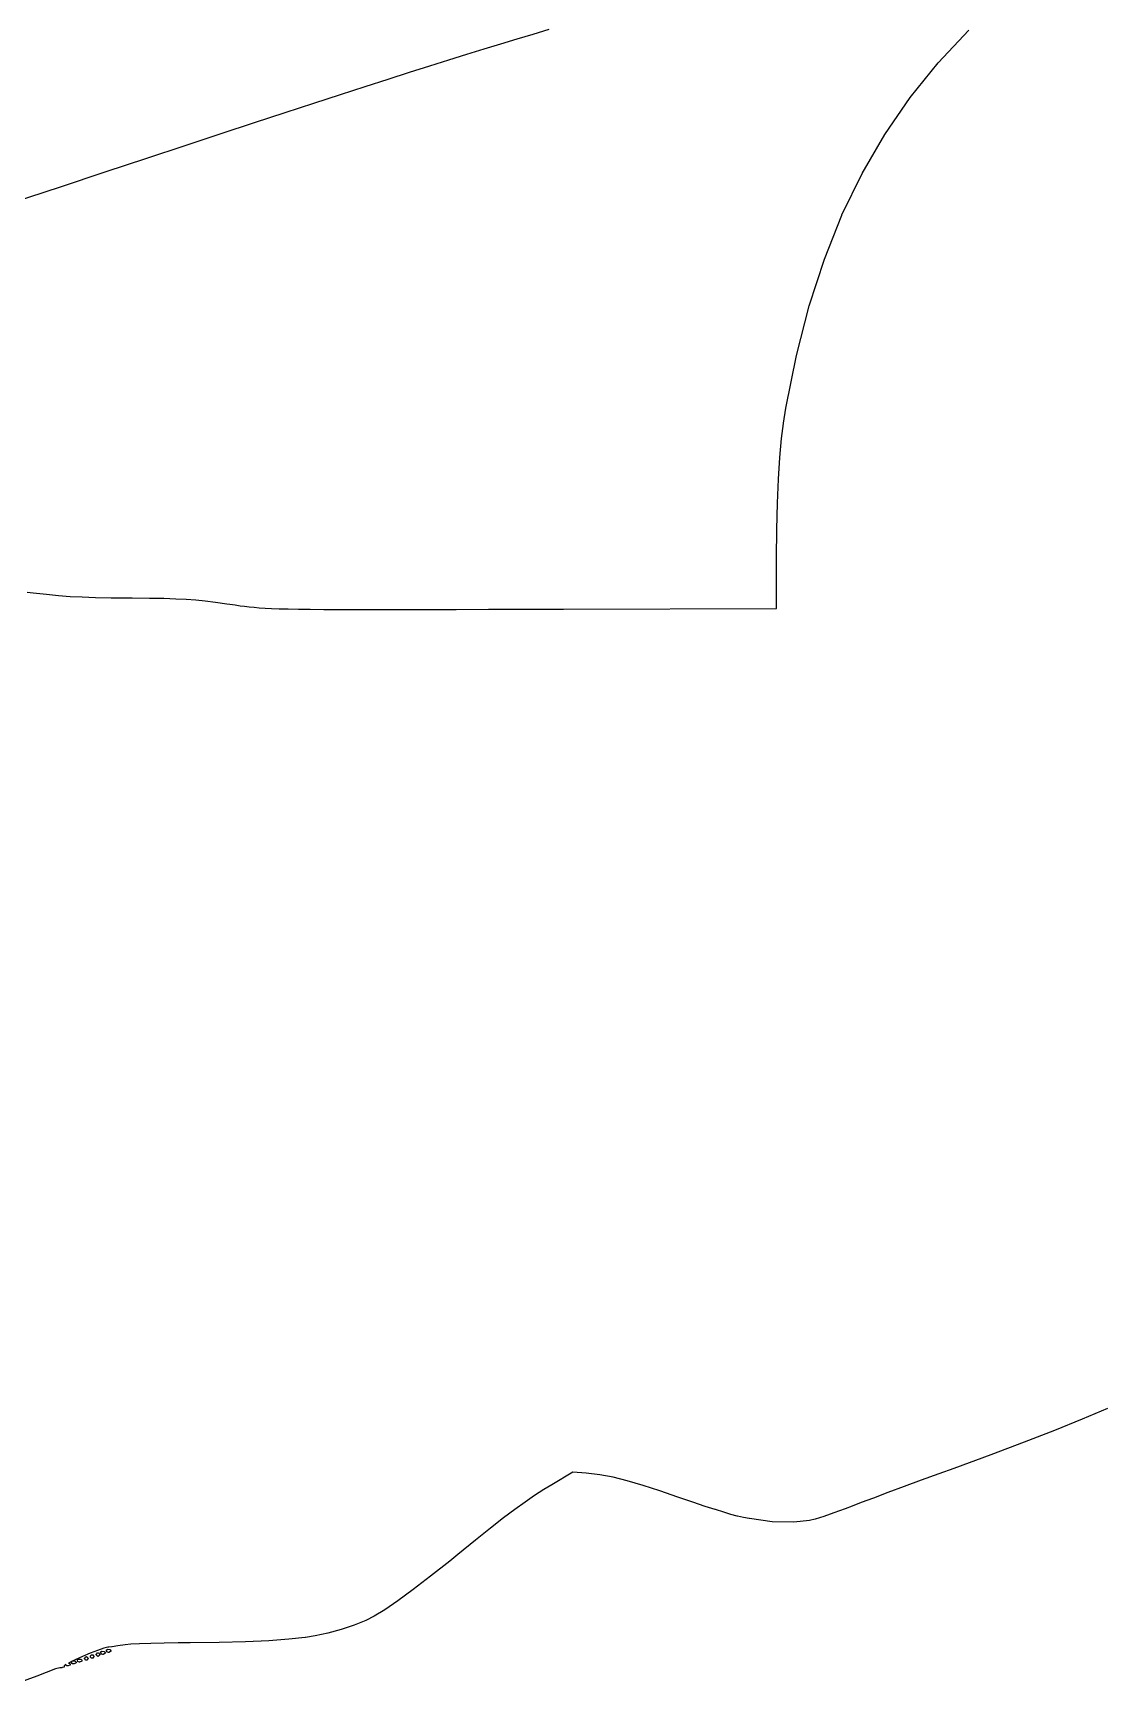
# Model space of a CAD drawing. Extents: x 42 to 258, y -102 to -28.
# Drawn here: x 76.21 to 83.2, y -101.16 to -90.32 of the extents above; entities that cross this region are included whole.
import ezdxf

# ---------------------------------------------------------------- set-up
doc = ezdxf.new("R2010")
doc.units = 0
doc.header["$MEASUREMENT"] = 0
doc.layers.add('BLACK', color=7, linetype='CONTINUOUS')

msp = doc.modelspace()

# ---------------------------------------------------------------- linework, layer by layer
at = {"layer": 'Black'}
for p, q in [((79.3773, -90.362), (79.2705, -90.3942)), ((79.4825, -90.3307), (79.3773, -90.362)), ((79.3773, -90.362), (79.3773, -90.362)), ((79.5874, -90.2999), (79.4825, -90.3307)), ((79.4825, -90.3307), (79.4825, -90.3307)), ((82.1373, -90.5179), (82.3387, -90.3041)), ((79.0476, -90.4625), (78.9291, -90.4994)), ((79.161, -90.4275), (79.0476, -90.4625)), ((79.0476, -90.4625), (79.0476, -90.4625)), ((79.2705, -90.3942), (79.161, -90.4275)), ((79.161, -90.4275), (79.161, -90.4275)), ((78.6719, -90.5806), (78.531, -90.6257)), ((78.8042, -90.5386), (78.6719, -90.5806)), ((78.6719, -90.5806), (78.6719, -90.5806)), ((78.9291, -90.4994), (78.8042, -90.5386)), ((78.8042, -90.5386), (78.8042, -90.5386)), ((78.9291, -90.4994), (78.9291, -90.4994)), ((81.9538, -90.7452), (82.1371, -90.5182)), ((82.1371, -90.5182), (82.1372, -90.5181)), ((82.1372, -90.5181), (82.1373, -90.5179)), ((78.3802, -90.6743), (78.2183, -90.7267)), ((78.531, -90.6257), (78.3802, -90.6743)), ((78.3802, -90.6743), (78.3802, -90.6743)), ((78.531, -90.6257), (78.531, -90.6257)), ((78.0442, -90.7835), (77.8567, -90.8448)), ((78.2183, -90.7267), (78.0442, -90.7835)), ((78.2183, -90.7267), (78.2183, -90.7267)), ((81.7879, -90.9864), (81.9535, -90.7455)), ((81.9535, -90.7455), (81.9537, -90.7454)), ((81.9537, -90.7454), (81.9538, -90.7452)), ((77.6547, -90.9112), (77.4368, -90.9829)), ((77.8567, -90.8448), (77.6547, -90.9112)), ((77.6547, -90.9112), (77.6547, -90.9112)), ((77.8567, -90.8448), (77.8567, -90.8448)), ((77.4368, -90.9829), (77.2019, -91.0605)), ((77.4368, -90.9829), (77.4368, -90.9829)), ((81.6393, -91.2427), (81.7877, -90.9868)), ((81.7877, -90.9868), (81.7878, -90.9866)), ((81.7878, -90.9866), (81.7879, -90.9864)), ((77.2019, -91.0605), (76.9489, -91.1442)), ((77.2019, -91.0605), (77.2019, -91.0605)), ((76.6766, -91.2344), (76.3837, -91.3316)), ((76.9489, -91.1442), (76.6766, -91.2344)), ((76.6766, -91.2344), (76.6766, -91.2344)), ((76.9489, -91.1442), (76.9489, -91.1442)), ((76.3837, -91.3316), (76.0692, -91.436)), ((76.3837, -91.3316), (76.3837, -91.3316)), ((81.5076, -91.5148), (81.6392, -91.243)), ((81.6392, -91.243), (81.6393, -91.2429)), ((81.6393, -91.2429), (81.6393, -91.2427)), ((81.3923, -91.8038), (81.5075, -91.5152)), ((81.5075, -91.5152), (81.5076, -91.515)), ((81.5076, -91.515), (81.5076, -91.5148)), ((81.2928, -92.1106), (81.3921, -91.8041)), ((81.3921, -91.8041), (81.3922, -91.804)), ((81.3922, -91.804), (81.3923, -91.8038)), ((81.2089, -92.4361), (81.2928, -92.1109)), ((81.2928, -92.1107), (81.2928, -92.1106)), ((81.2928, -92.1109), (81.2928, -92.1107)), ((81.14, -92.7812), (81.2088, -92.4364)), ((81.2088, -92.4364), (81.2089, -92.4362)), ((81.2089, -92.4362), (81.2089, -92.4361)), ((81.1235, -92.8806), (81.14, -92.7814)), ((81.14, -92.7813), (81.14, -92.7812)), ((81.14, -92.7814), (81.14, -92.7813)), ((81.1104, -92.981), (81.1235, -92.8808)), ((81.1235, -92.8807), (81.1235, -92.8806)), ((81.1235, -92.8808), (81.1235, -92.8807)), ((81.0994, -93.1038), (81.1104, -92.9812)), ((81.1104, -92.9811), (81.1104, -92.981)), ((81.1104, -92.9812), (81.1104, -92.9811)), ((81.0905, -93.2461), (81.0994, -93.104)), ((81.0994, -93.1039), (81.0994, -93.1038)), ((81.0994, -93.104), (81.0994, -93.1039)), ((81.0839, -93.4051), (81.0905, -93.2462)), ((81.0905, -93.2462), (81.0905, -93.2461)), ((81.0905, -93.2462), (81.0905, -93.2462)), ((81.0798, -93.5778), (81.0839, -93.4052)), ((81.0839, -93.4052), (81.0839, -93.4051)), ((81.0839, -93.4051), (81.0839, -93.4051)), ((81.0783, -93.7613), (81.0798, -93.5779)), ((81.0798, -93.5779), (81.0798, -93.5778)), ((81.0798, -93.5778), (81.0798, -93.5778)), ((81.0782, -94.0957), (81.0783, -93.7673)), ((81.0783, -93.7614), (81.0783, -93.7613)), ((81.0783, -93.7673), (81.0783, -93.7614)), ((81.0783, -93.7614), (81.0783, -93.7614)), ((81.0783, -93.7673), (81.0783, -93.7673)), ((76.1688, -93.9873), (76.207, -93.9918)), ((76.207, -93.9918), (76.2071, -93.9918)), ((76.2071, -93.9918), (76.2941, -94.0016)), ((76.2941, -94.0016), (76.3729, -94.0092)), ((76.3729, -94.0092), (76.4493, -94.0149)), ((76.4493, -94.0149), (76.5287, -94.019)), ((76.5287, -94.019), (76.6168, -94.0218)), ((76.6168, -94.0218), (76.7192, -94.0238)), ((76.7192, -94.0238), (76.7192, -94.0238)), ((76.7192, -94.0238), (76.8414, -94.025)), ((76.8414, -94.025), (76.8414, -94.025)), ((76.8414, -94.025), (76.8555, -94.0252)), ((76.8555, -94.0252), (76.8555, -94.0252)), ((76.8555, -94.0252), (76.8556, -94.0252)), ((76.8556, -94.0252), (76.9691, -94.0263)), ((76.9691, -94.0263), (76.9692, -94.0263)), ((76.9692, -94.0263), (76.9692, -94.0263)), ((76.9692, -94.0263), (77.0628, -94.028)), ((77.0628, -94.028), (77.0628, -94.028)), ((77.0628, -94.028), (77.0628, -94.028)), ((77.0628, -94.028), (77.1413, -94.0303)), ((77.1413, -94.0303), (77.1413, -94.0304)), ((77.1413, -94.0304), (77.1414, -94.0303)), ((77.1414, -94.0303), (77.2095, -94.0338)), ((77.2095, -94.0338), (77.2096, -94.0338)), ((77.2096, -94.0338), (77.2097, -94.0338)), ((77.2097, -94.0338), (77.2724, -94.0385)), ((77.2724, -94.0385), (77.2725, -94.0385)), ((77.2725, -94.0385), (77.2725, -94.0385)), ((77.2725, -94.0385), (77.3347, -94.0449)), ((77.3347, -94.0449), (77.3348, -94.0449)), ((77.3348, -94.0449), (77.3348, -94.0449)), ((77.3348, -94.0449), (77.4013, -94.0532)), ((77.4013, -94.0532), (77.4014, -94.0532)), ((77.4014, -94.0532), (77.4014, -94.0532)), ((77.4014, -94.0532), (77.477, -94.0637)), ((77.477, -94.0637), (77.477, -94.0637)), ((77.477, -94.0637), (77.4771, -94.0637)), ((77.4771, -94.0637), (77.4963, -94.0665)), ((77.4963, -94.0665), (77.4963, -94.0665)), ((77.4963, -94.0665), (77.4964, -94.0665)), ((77.4964, -94.0665), (77.5309, -94.0715)), ((77.5309, -94.0715), (77.5309, -94.0715)), ((77.5309, -94.0715), (77.5627, -94.0761)), ((77.5627, -94.0761), (77.5627, -94.0761)), ((77.5627, -94.0761), (77.5929, -94.0802)), ((77.5929, -94.0802), (77.6232, -94.0838)), ((77.6232, -94.0838), (77.6546, -94.087)), ((77.6546, -94.087), (77.6887, -94.0899)), ((77.6887, -94.0899), (77.7267, -94.0923)), ((77.7267, -94.0923), (77.77, -94.0944)), ((77.77, -94.0944), (77.82, -94.0962)), ((77.82, -94.0962), (77.82, -94.0962)), ((77.82, -94.0962), (77.8778, -94.0977)), ((77.8778, -94.0977), (77.9451, -94.0988)), ((77.9451, -94.0988), (77.9451, -94.0988)), ((77.9451, -94.0988), (78.023, -94.0998)), ((78.023, -94.0998), (78.023, -94.0998)), ((78.023, -94.0998), (78.1129, -94.1004)), ((78.1129, -94.1004), (78.2162, -94.1009)), ((78.2162, -94.1009), (78.3341, -94.1011)), ((78.3341, -94.1011), (78.468, -94.1011)), ((78.468, -94.1011), (78.6193, -94.101)), ((78.6193, -94.101), (78.7893, -94.1008)), ((78.7893, -94.1008), (78.9793, -94.1004)), ((78.9793, -94.1004), (79.1907, -94.1)), ((79.1907, -94.1), (79.4248, -94.0994)), ((79.4248, -94.0994), (79.683, -94.0988)), ((79.683, -94.0988), (81.0782, -94.0957)), ((83.2477, -99.3398), (83.0823, -99.4098)), ((83.0822, -99.4099), (82.9009, -99.4832)), ((83.0823, -99.4098), (83.0822, -99.4099)), ((83.0822, -99.4099), (83.0822, -99.4099)), ((82.7016, -99.5606), (82.4822, -99.6431)), ((82.9009, -99.4832), (82.7016, -99.5606)), ((82.7016, -99.5606), (82.7016, -99.5606)), ((82.7016, -99.5606), (82.7016, -99.5606)), ((82.9009, -99.4832), (82.9009, -99.4832)), ((82.9009, -99.4832), (82.9009, -99.4832)), ((82.4822, -99.6431), (82.2406, -99.7317)), ((82.4822, -99.6431), (82.4822, -99.6431)), ((82.4822, -99.6431), (82.4822, -99.6431)), ((79.7445, -99.7562), (79.6062, -99.8387)), ((79.8317, -99.764), (79.7445, -99.7562)), ((79.9201, -99.7744), (79.8317, -99.764)), ((80.0077, -99.7901), (79.9201, -99.7744)), ((80.1006, -99.8126), (80.0077, -99.7901)), ((82.1416, -99.7677), (82.0267, -99.8098)), ((82.2406, -99.7317), (82.1416, -99.7677)), ((82.1416, -99.7677), (82.1416, -99.7677)), ((82.2406, -99.7317), (82.2406, -99.7317)), ((82.2406, -99.7317), (82.2406, -99.7317)), ((79.5531, -99.8711), (79.4929, -99.9099)), ((79.6062, -99.8387), (79.5531, -99.8711)), ((79.6062, -99.8387), (79.6062, -99.8387)), ((80.2049, -99.8435), (80.1006, -99.8126)), ((80.3132, -99.8794), (80.2049, -99.8435)), ((80.4322, -99.9203), (80.3132, -99.8794)), ((80.3132, -99.8794), (80.3132, -99.8794)), ((81.8083, -99.8906), (81.7135, -99.9261)), ((81.9142, -99.8513), (81.8083, -99.8906)), ((81.8083, -99.8906), (81.8083, -99.8906)), ((82.0267, -99.8098), (81.9142, -99.8513)), ((79.3637, -100.001), (79.289, -100.057)), ((79.4307, -99.9524), (79.3637, -100.001)), ((79.4929, -99.9099), (79.4307, -99.9524)), ((80.5305, -99.9537), (80.4322, -99.9203)), ((80.4322, -99.9203), (80.4322, -99.9203)), ((80.4322, -99.9203), (80.4322, -99.9203)), ((80.5306, -99.9537), (80.5305, -99.9537)), ((80.5305, -99.9537), (80.5305, -99.9537)), ((80.6112, -99.9807), (80.5306, -99.9537)), ((80.6113, -99.9807), (80.6112, -99.9807)), ((80.6112, -99.9807), (80.6112, -99.9807)), ((80.6775, -100.002), (80.6113, -99.9807)), ((80.6776, -100.002), (80.6775, -100.002)), ((80.6775, -100.002), (80.6775, -100.002)), ((80.7326, -100.019), (80.6776, -100.002)), ((81.5277, -99.9972), (81.455, -100.024)), ((81.5278, -99.9972), (81.5277, -99.9972)), ((81.5739, -99.9794), (81.5278, -99.9972)), ((81.5278, -99.9972), (81.5278, -99.9972)), ((81.6339, -99.9563), (81.5739, -99.9794)), ((81.5739, -99.9794), (81.5739, -99.9794)), ((81.5739, -99.9794), (81.5739, -99.9794)), ((81.7135, -99.9261), (81.6339, -99.9563)), ((81.6339, -99.9563), (81.6339, -99.9563)), ((81.7135, -99.9261), (81.7135, -99.9261)), ((79.289, -100.057), (79.2037, -100.124)), ((80.7327, -100.019), (80.7326, -100.019)), ((80.7326, -100.019), (80.7326, -100.019)), ((80.7796, -100.033), (80.7327, -100.019)), ((80.7797, -100.033), (80.7796, -100.033)), ((80.8217, -100.044), (80.7797, -100.033)), ((80.7797, -100.033), (80.7797, -100.033)), ((80.8218, -100.044), (80.8217, -100.044)), ((80.8219, -100.044), (80.8218, -100.044)), ((80.8622, -100.053), (80.8219, -100.044)), ((80.8623, -100.053), (80.8622, -100.053)), ((80.8622, -100.053), (80.8622, -100.053)), ((80.9001, -100.061), (80.8623, -100.053)), ((80.9003, -100.061), (80.9001, -100.061)), ((80.9005, -100.061), (80.9003, -100.061)), ((81.0503, -100.083), (80.9005, -100.061)), ((81.0506, -100.083), (81.0503, -100.083)), ((81.0509, -100.083), (81.0506, -100.083)), ((81.1912, -100.085), (81.0509, -100.083)), ((81.1915, -100.085), (81.1912, -100.085)), ((81.1918, -100.085), (81.1915, -100.085)), ((81.2941, -100.073), (81.1918, -100.085)), ((81.2944, -100.073), (81.2941, -100.073)), ((81.2948, -100.073), (81.2944, -100.073)), ((81.3324, -100.064), (81.2948, -100.073)), ((81.3325, -100.064), (81.3324, -100.064)), ((81.3326, -100.064), (81.3325, -100.064)), ((81.3879, -100.047), (81.3326, -100.064)), ((81.388, -100.047), (81.3879, -100.047)), ((81.3879, -100.047), (81.3879, -100.047)), ((81.4549, -100.024), (81.388, -100.047)), ((81.455, -100.024), (81.4549, -100.024)), ((81.455, -100.024), (81.455, -100.024)), ((79.105, -100.203), (78.9899, -100.296)), ((79.2037, -100.124), (79.105, -100.203)), ((79.105, -100.203), (79.105, -100.203)), ((78.937, -100.339), (78.8121, -100.438)), ((78.9899, -100.296), (78.937, -100.339)), ((78.937, -100.339), (78.937, -100.339)), ((78.937, -100.339), (78.937, -100.339)), ((78.9899, -100.296), (78.9899, -100.296)), ((78.812, -100.438), (78.6983, -100.525)), ((78.8121, -100.438), (78.812, -100.438)), ((78.812, -100.438), (78.812, -100.438)), ((78.6983, -100.525), (78.5977, -100.599)), ((78.6983, -100.525), (78.6983, -100.525)), ((78.6983, -100.525), (78.6983, -100.525)), ((78.5116, -100.658), (78.4426, -100.701)), ((78.5117, -100.658), (78.5116, -100.658)), ((78.5118, -100.658), (78.5117, -100.658)), ((78.5975, -100.599), (78.5118, -100.658)), ((78.5976, -100.599), (78.5975, -100.599)), ((78.5977, -100.599), (78.5976, -100.599)), ((78.3109, -100.759), (78.2258, -100.787)), ((78.311, -100.759), (78.3109, -100.759)), ((78.3112, -100.759), (78.311, -100.759)), ((78.3862, -100.729), (78.3112, -100.759)), ((78.3864, -100.729), (78.3862, -100.729)), ((78.3866, -100.729), (78.3864, -100.729)), ((78.4422, -100.701), (78.3866, -100.729)), ((78.4424, -100.701), (78.4422, -100.701)), ((78.4426, -100.701), (78.4424, -100.701)), ((76.9793, -100.879), (76.9051, -100.882)), ((77.0652, -100.877), (76.9793, -100.879)), ((77.1583, -100.875), (77.0652, -100.877)), ((77.2351, -100.875), (77.1583, -100.875)), ((77.1583, -100.875), (77.1583, -100.875)), ((77.4256, -100.873), (77.2351, -100.875)), ((77.2351, -100.875), (77.2351, -100.875)), ((77.2351, -100.875), (77.2351, -100.875)), ((77.4257, -100.873), (77.4256, -100.873)), ((77.598, -100.869), (77.4257, -100.873)), ((77.4257, -100.873), (77.4257, -100.873)), ((77.5981, -100.869), (77.598, -100.869)), ((77.598, -100.869), (77.598, -100.869)), ((77.7506, -100.862), (77.5981, -100.869)), ((77.7507, -100.862), (77.7506, -100.862)), ((77.882, -100.852), (77.7507, -100.862)), ((77.7507, -100.862), (77.7507, -100.862)), ((77.8821, -100.852), (77.882, -100.852)), ((77.8822, -100.852), (77.8821, -100.852)), ((77.9907, -100.841), (77.8822, -100.852)), ((77.9909, -100.841), (77.9907, -100.841)), ((77.991, -100.841), (77.9909, -100.841)), ((78.0555, -100.83), (77.991, -100.841)), ((78.0557, -100.83), (78.0555, -100.83)), ((78.0558, -100.83), (78.0557, -100.83)), ((78.1379, -100.812), (78.0558, -100.83)), ((78.138, -100.812), (78.1379, -100.812)), ((78.1382, -100.812), (78.138, -100.812)), ((78.2256, -100.787), (78.1382, -100.812)), ((78.2257, -100.787), (78.2256, -100.787)), ((78.2258, -100.787), (78.2257, -100.787)), ((76.4823, -100.986), (76.4654, -100.995)), ((76.5303, -100.965), (76.4823, -100.986)), ((76.4977, -100.989), (76.4978, -100.988)), ((76.4978, -100.988), (76.4977, -100.988)), ((76.4977, -100.988), (76.4978, -100.988)), ((76.4978, -100.989), (76.4977, -100.989)), ((76.4978, -100.988), (76.4978, -100.987)), ((76.4978, -100.987), (76.498, -100.987)), ((76.4996, -100.997), (76.4978, -100.989)), ((76.4978, -100.989), (76.4978, -100.989)), ((76.498, -100.987), (76.4982, -100.986)), ((76.4982, -100.986), (76.4983, -100.986)), ((76.4983, -100.986), (76.4984, -100.986)), ((76.4984, -100.986), (76.4988, -100.985)), ((76.4988, -100.985), (76.4993, -100.985)), ((76.4993, -100.985), (76.4994, -100.985)), ((76.4994, -100.985), (76.4995, -100.984)), ((76.4995, -100.984), (76.5014, -100.983)), ((76.5014, -100.983), (76.5016, -100.983)), ((76.5016, -100.983), (76.5017, -100.983)), ((76.5017, -100.983), (76.5023, -100.982)), ((76.5023, -100.982), (76.5029, -100.982)), ((76.5029, -100.982), (76.5031, -100.982)), ((76.5031, -100.982), (76.5033, -100.982)), ((76.5033, -100.982), (76.504, -100.982)), ((76.504, -100.982), (76.5046, -100.982)), ((76.5046, -100.982), (76.5048, -100.982)), ((76.5048, -100.982), (76.505, -100.982)), ((76.505, -100.982), (76.5201, -100.983)), ((76.5201, -100.983), (76.5208, -100.984)), ((76.5208, -100.984), (76.5215, -100.984)), ((76.5215, -100.984), (76.5217, -100.984)), ((76.5217, -100.984), (76.5218, -100.984)), ((76.5218, -100.984), (76.5224, -100.984)), ((76.5224, -100.984), (76.523, -100.985)), ((76.523, -100.985), (76.5231, -100.985)), ((76.5231, -100.985), (76.5232, -100.985)), ((76.5232, -100.985), (76.5236, -100.985)), ((76.5236, -100.985), (76.5241, -100.986)), ((76.5241, -100.986), (76.526, -100.99)), ((76.5812, -100.944), (76.5303, -100.965)), ((76.5443, -100.978), (76.5443, -100.977)), ((76.5443, -100.977), (76.5444, -100.977)), ((76.5444, -100.979), (76.5443, -100.978)), ((76.5443, -100.978), (76.5443, -100.978)), ((76.5444, -100.977), (76.5444, -100.976)), ((76.5444, -100.976), (76.5446, -100.976)), ((76.5446, -100.979), (76.5444, -100.979)), ((76.5444, -100.979), (76.5444, -100.979)), ((76.5446, -100.976), (76.5447, -100.976)), ((76.5447, -100.98), (76.5446, -100.979)), ((76.5447, -100.976), (76.545, -100.975)), ((76.545, -100.98), (76.5447, -100.98)), ((76.545, -100.975), (76.5452, -100.975)), ((76.5452, -100.981), (76.545, -100.98)), ((76.5452, -100.975), (76.5455, -100.975)), ((76.5455, -100.981), (76.5452, -100.981)), ((76.5455, -100.975), (76.5457, -100.974)), ((76.5457, -100.981), (76.5455, -100.981)), ((76.5457, -100.974), (76.5521, -100.968)), ((76.5521, -100.988), (76.5457, -100.981)), ((76.5521, -100.968), (76.5524, -100.968)), ((76.5524, -100.988), (76.5521, -100.988)), ((76.5524, -100.968), (76.5527, -100.967)), ((76.5527, -100.988), (76.5524, -100.988)), ((76.5527, -100.967), (76.5531, -100.967)), ((76.5531, -100.988), (76.5527, -100.988)), ((76.5531, -100.967), (76.5535, -100.967)), ((76.5535, -100.989), (76.5531, -100.988)), ((76.5535, -100.967), (76.5539, -100.967)), ((76.5539, -100.989), (76.5535, -100.989)), ((76.5539, -100.967), (76.5543, -100.967)), ((76.5543, -100.989), (76.5539, -100.989)), ((76.5543, -100.967), (76.5547, -100.966)), ((76.5547, -100.989), (76.5543, -100.989)), ((76.5547, -100.966), (76.5552, -100.966)), ((76.5552, -100.989), (76.5547, -100.989)), ((76.5552, -100.966), (76.5556, -100.966)), ((76.5556, -100.989), (76.5552, -100.989)), ((76.5556, -100.966), (76.556, -100.966)), ((76.556, -100.989), (76.5556, -100.989)), ((76.556, -100.966), (76.5565, -100.966)), ((76.5565, -100.989), (76.556, -100.989)), ((76.5565, -100.966), (76.5569, -100.967)), ((76.5569, -100.989), (76.5565, -100.989)), ((76.5569, -100.967), (76.5573, -100.967)), ((76.5573, -100.989), (76.5569, -100.989)), ((76.5573, -100.967), (76.5577, -100.967)), ((76.5577, -100.989), (76.5573, -100.989)), ((76.5577, -100.967), (76.5581, -100.967)), ((76.5581, -100.988), (76.5577, -100.989)), ((76.5581, -100.967), (76.5585, -100.967)), ((76.5585, -100.988), (76.5581, -100.988)), ((76.5585, -100.967), (76.5588, -100.968)), ((76.5588, -100.988), (76.5585, -100.988)), ((76.5588, -100.968), (76.5591, -100.968)), ((76.5591, -100.988), (76.5588, -100.988)), ((76.5591, -100.968), (76.5655, -100.974)), ((76.5655, -100.981), (76.5591, -100.988)), ((76.5655, -100.974), (76.5657, -100.975)), ((76.5657, -100.981), (76.5655, -100.981)), ((76.5657, -100.975), (76.566, -100.975)), ((76.566, -100.981), (76.5657, -100.981)), ((76.566, -100.975), (76.5662, -100.975)), ((76.5662, -100.98), (76.566, -100.981)), ((76.5662, -100.975), (76.5665, -100.976)), ((76.5665, -100.98), (76.5662, -100.98)), ((76.5665, -100.976), (76.5666, -100.976)), ((76.5666, -100.979), (76.5665, -100.98)), ((76.5666, -100.976), (76.5668, -100.976)), ((76.5668, -100.979), (76.5666, -100.979)), ((76.5668, -100.976), (76.5668, -100.977)), ((76.5668, -100.977), (76.5669, -100.977)), ((76.5669, -100.978), (76.5668, -100.979)), ((76.5668, -100.979), (76.5668, -100.979)), ((76.5669, -100.977), (76.5669, -100.978)), ((76.5669, -100.978), (76.5669, -100.978)), ((76.6295, -100.925), (76.5812, -100.944)), ((76.5824, -100.965), (76.5825, -100.964)), ((76.5825, -100.966), (76.5824, -100.965)), ((76.5824, -100.965), (76.5824, -100.965)), ((76.5824, -100.965), (76.5824, -100.965)), ((76.5825, -100.964), (76.5827, -100.963)), ((76.5825, -100.964), (76.5825, -100.964)), ((76.5827, -100.967), (76.5825, -100.966)), ((76.5825, -100.966), (76.5825, -100.966)), ((76.5827, -100.963), (76.5828, -100.963)), ((76.5828, -100.967), (76.5827, -100.967)), ((76.5828, -100.963), (76.5831, -100.963)), ((76.5831, -100.967), (76.5828, -100.967)), ((76.5831, -100.963), (76.5833, -100.962)), ((76.5833, -100.968), (76.5831, -100.967)), ((76.5833, -100.962), (76.5836, -100.962)), ((76.5836, -100.968), (76.5833, -100.968)), ((76.5836, -100.962), (76.5838, -100.961)), ((76.5838, -100.969), (76.5836, -100.968)), ((76.5838, -100.961), (76.5902, -100.955)), ((76.5902, -100.975), (76.5838, -100.969)), ((76.5902, -100.955), (76.5905, -100.955)), ((76.5905, -100.975), (76.5902, -100.975)), ((76.5905, -100.955), (76.5908, -100.955)), ((76.5908, -100.975), (76.5905, -100.975)), ((76.5908, -100.955), (76.5912, -100.954)), ((76.5912, -100.976), (76.5908, -100.975)), ((76.5912, -100.954), (76.5916, -100.954)), ((76.5916, -100.976), (76.5912, -100.976)), ((76.5916, -100.954), (76.592, -100.954)), ((76.592, -100.976), (76.5916, -100.976)), ((76.592, -100.954), (76.5924, -100.954)), ((76.5924, -100.976), (76.592, -100.976)), ((76.5924, -100.954), (76.5928, -100.954)), ((76.5928, -100.976), (76.5924, -100.976)), ((76.5928, -100.954), (76.5933, -100.954)), ((76.5933, -100.976), (76.5928, -100.976)), ((76.5933, -100.954), (76.5937, -100.954)), ((76.5937, -100.976), (76.5933, -100.976)), ((76.5937, -100.954), (76.5941, -100.954)), ((76.5941, -100.976), (76.5937, -100.976)), ((76.5941, -100.954), (76.5946, -100.954)), ((76.5946, -100.976), (76.5941, -100.976)), ((76.5946, -100.954), (76.595, -100.954)), ((76.595, -100.976), (76.5946, -100.976)), ((76.595, -100.954), (76.5954, -100.954)), ((76.5954, -100.976), (76.595, -100.976)), ((76.5954, -100.954), (76.5958, -100.954)), ((76.5958, -100.976), (76.5954, -100.976)), ((76.5958, -100.954), (76.5962, -100.954)), ((76.5962, -100.976), (76.5958, -100.976)), ((76.5962, -100.954), (76.5966, -100.955)), ((76.5966, -100.975), (76.5962, -100.976)), ((76.5966, -100.955), (76.5969, -100.955)), ((76.5969, -100.975), (76.5966, -100.975)), ((76.5969, -100.955), (76.5972, -100.955)), ((76.5972, -100.975), (76.5969, -100.975)), ((76.5972, -100.955), (76.6036, -100.961)), ((76.6036, -100.969), (76.5972, -100.975)), ((76.6036, -100.961), (76.6038, -100.962)), ((76.6038, -100.968), (76.6036, -100.969)), ((76.6038, -100.962), (76.6041, -100.962)), ((76.6041, -100.968), (76.6038, -100.968)), ((76.6041, -100.962), (76.6043, -100.963)), ((76.6043, -100.967), (76.6041, -100.968)), ((76.6043, -100.963), (76.6046, -100.963)), ((76.6046, -100.967), (76.6043, -100.967)), ((76.6046, -100.963), (76.6047, -100.963)), ((76.6047, -100.967), (76.6046, -100.967)), ((76.6047, -100.963), (76.6049, -100.964)), ((76.6049, -100.966), (76.6047, -100.967)), ((76.6049, -100.964), (76.6049, -100.964)), ((76.6049, -100.964), (76.605, -100.965)), ((76.605, -100.965), (76.6049, -100.966)), ((76.6049, -100.966), (76.6049, -100.966)), ((76.605, -100.965), (76.605, -100.965)), ((76.605, -100.965), (76.605, -100.965)), ((76.6205, -100.952), (76.6206, -100.951)), ((76.6205, -100.953), (76.6205, -100.952)), ((76.6205, -100.952), (76.6205, -100.952)), ((76.6206, -100.953), (76.6205, -100.953)), ((76.6206, -100.951), (76.6206, -100.951)), ((76.6206, -100.951), (76.6208, -100.951)), ((76.6206, -100.954), (76.6206, -100.953)), ((76.6208, -100.954), (76.6206, -100.954)), ((76.6208, -100.951), (76.6209, -100.95)), ((76.6209, -100.954), (76.6208, -100.954)), ((76.6209, -100.95), (76.6212, -100.95)), ((76.6212, -100.955), (76.6209, -100.954)), ((76.6212, -100.95), (76.6214, -100.949)), ((76.6214, -100.955), (76.6212, -100.955)), ((76.6214, -100.949), (76.6217, -100.949)), ((76.6217, -100.955), (76.6214, -100.955)), ((76.6217, -100.949), (76.6219, -100.949)), ((76.6219, -100.956), (76.6217, -100.955)), ((76.6219, -100.949), (76.6283, -100.942)), ((76.6283, -100.962), (76.6219, -100.956)), ((76.6283, -100.942), (76.6286, -100.942)), ((76.6286, -100.962), (76.6283, -100.962)), ((76.6286, -100.942), (76.6289, -100.942)), ((76.6289, -100.963), (76.6286, -100.962)), ((76.6289, -100.942), (76.6293, -100.942)), ((76.6293, -100.963), (76.6289, -100.963)), ((76.6293, -100.942), (76.6297, -100.941)), ((76.6297, -100.963), (76.6293, -100.963)), ((76.6699, -100.911), (76.6295, -100.925)), ((76.6297, -100.941), (76.6301, -100.941)), ((76.6301, -100.963), (76.6297, -100.963)), ((76.6301, -100.941), (76.6305, -100.941)), ((76.6305, -100.963), (76.6301, -100.963)), ((76.6305, -100.941), (76.6309, -100.941)), ((76.6309, -100.964), (76.6305, -100.963)), ((76.6309, -100.941), (76.6314, -100.941)), ((76.6314, -100.964), (76.6309, -100.964)), ((76.6314, -100.941), (76.6318, -100.941)), ((76.6318, -100.964), (76.6314, -100.964)), ((76.6318, -100.941), (76.6322, -100.941)), ((76.6322, -100.964), (76.6318, -100.964)), ((76.6322, -100.941), (76.6327, -100.941)), ((76.6327, -100.964), (76.6322, -100.964)), ((76.6327, -100.941), (76.6331, -100.941)), ((76.6331, -100.963), (76.6327, -100.964)), ((76.6331, -100.941), (76.6335, -100.941)), ((76.6335, -100.963), (76.6331, -100.963)), ((76.6335, -100.941), (76.6339, -100.941)), ((76.6339, -100.963), (76.6335, -100.963)), ((76.6339, -100.941), (76.6343, -100.942)), ((76.6343, -100.963), (76.6339, -100.963)), ((76.6343, -100.942), (76.6347, -100.942)), ((76.6347, -100.963), (76.6343, -100.963)), ((76.6347, -100.942), (76.635, -100.942)), ((76.635, -100.962), (76.6347, -100.963)), ((76.635, -100.942), (76.6353, -100.942)), ((76.6353, -100.962), (76.635, -100.962)), ((76.6353, -100.942), (76.6417, -100.949)), ((76.6417, -100.956), (76.6353, -100.962)), ((76.6417, -100.949), (76.6419, -100.949)), ((76.6419, -100.955), (76.6417, -100.956)), ((76.6419, -100.949), (76.6422, -100.949)), ((76.6422, -100.955), (76.6419, -100.955)), ((76.6422, -100.949), (76.6424, -100.95)), ((76.6424, -100.955), (76.6422, -100.955)), ((76.6424, -100.95), (76.6427, -100.95)), ((76.6427, -100.954), (76.6424, -100.955)), ((76.6427, -100.95), (76.6428, -100.951)), ((76.6428, -100.954), (76.6427, -100.954)), ((76.6428, -100.951), (76.643, -100.951)), ((76.643, -100.954), (76.6428, -100.954)), ((76.643, -100.951), (76.643, -100.951)), ((76.643, -100.951), (76.6431, -100.952)), ((76.6431, -100.953), (76.643, -100.953)), ((76.643, -100.953), (76.643, -100.954)), ((76.6431, -100.952), (76.6431, -100.952)), ((76.6431, -100.952), (76.6431, -100.953)), ((76.6502, -100.938), (76.6501, -100.937)), ((76.6501, -100.937), (76.6502, -100.937)), ((76.6502, -100.938), (76.6501, -100.938)), ((76.6501, -100.938), (76.6502, -100.938)), ((76.6502, -100.937), (76.6504, -100.936)), ((76.6502, -100.937), (76.6502, -100.937)), ((76.6502, -100.939), (76.6502, -100.938)), ((76.652, -100.946), (76.6502, -100.939)), ((76.6504, -100.936), (76.6506, -100.935)), ((76.6506, -100.935), (76.6507, -100.935)), ((76.6507, -100.935), (76.6508, -100.935)), ((76.6508, -100.935), (76.6512, -100.934)), ((76.6512, -100.934), (76.6517, -100.934)), ((76.6517, -100.934), (76.6518, -100.934)), ((76.6518, -100.934), (76.6519, -100.934)), ((76.6519, -100.934), (76.6538, -100.932)), ((76.6521, -100.947), (76.652, -100.946)), ((76.6522, -100.947), (76.6521, -100.947)), ((76.6525, -100.947), (76.6522, -100.947)), ((76.6526, -100.948), (76.6525, -100.947)), ((76.6529, -100.948), (76.6526, -100.948)), ((76.6531, -100.948), (76.6529, -100.948)), ((76.6535, -100.949), (76.6531, -100.948)), ((76.6538, -100.949), (76.6535, -100.949)), ((76.6538, -100.932), (76.654, -100.932)), ((76.6542, -100.949), (76.6538, -100.949)), ((76.654, -100.932), (76.6541, -100.932)), ((76.6541, -100.932), (76.6547, -100.932)), ((76.6545, -100.949), (76.6542, -100.949)), ((76.6549, -100.95), (76.6545, -100.949)), ((76.6547, -100.932), (76.6553, -100.931)), ((76.6554, -100.95), (76.6549, -100.95)), ((76.6553, -100.931), (76.6555, -100.931)), ((76.6558, -100.95), (76.6554, -100.95)), ((76.6555, -100.931), (76.6557, -100.931)), ((76.6557, -100.931), (76.6564, -100.931)), ((76.6562, -100.95), (76.6558, -100.95)), ((76.6629, -100.951), (76.6562, -100.95)), ((76.6564, -100.931), (76.657, -100.931)), ((76.657, -100.931), (76.6572, -100.931)), ((76.6572, -100.931), (76.6574, -100.931)), ((76.6574, -100.931), (76.6725, -100.933)), ((76.6634, -100.951), (76.6629, -100.951)), ((76.6639, -100.951), (76.6634, -100.951)), ((76.6642, -100.951), (76.6639, -100.951)), ((76.6646, -100.951), (76.6642, -100.951)), ((76.6651, -100.951), (76.6646, -100.951)), ((76.6656, -100.951), (76.6651, -100.951)), ((76.676, -100.946), (76.6656, -100.951)), ((76.697, -100.903), (76.6699, -100.911)), ((76.6725, -100.933), (76.6732, -100.933)), ((76.6732, -100.933), (76.6739, -100.933)), ((76.6739, -100.933), (76.6741, -100.933)), ((76.6741, -100.933), (76.6742, -100.933)), ((76.6742, -100.933), (76.6748, -100.933)), ((76.6748, -100.933), (76.6754, -100.934)), ((76.6754, -100.934), (76.6755, -100.934)), ((76.6755, -100.934), (76.6756, -100.934)), ((76.6756, -100.934), (76.676, -100.935)), ((76.676, -100.935), (76.6765, -100.935)), ((76.6765, -100.946), (76.676, -100.946)), ((76.6765, -100.935), (76.6784, -100.939)), ((76.677, -100.945), (76.6765, -100.946)), ((76.6772, -100.945), (76.677, -100.945)), ((76.6775, -100.945), (76.6772, -100.945)), ((76.6778, -100.944), (76.6775, -100.945)), ((76.6782, -100.944), (76.6778, -100.944)), ((76.6783, -100.944), (76.6782, -100.944)), ((76.6785, -100.943), (76.6783, -100.944)), ((76.6784, -100.939), (76.6786, -100.94)), ((76.6787, -100.943), (76.6785, -100.943)), ((76.6786, -100.94), (76.6789, -100.94)), ((76.6789, -100.942), (76.6787, -100.943)), ((76.6789, -100.94), (76.6789, -100.94)), ((76.6789, -100.94), (76.679, -100.941)), ((76.679, -100.941), (76.6789, -100.941)), ((76.6789, -100.941), (76.679, -100.942)), ((76.679, -100.942), (76.6789, -100.942)), ((76.6789, -100.942), (76.6789, -100.942)), ((76.6883, -100.925), (76.6882, -100.924)), ((76.6882, -100.924), (76.6883, -100.924)), ((76.6882, -100.926), (76.6883, -100.925)), ((76.6883, -100.926), (76.6882, -100.926)), ((76.6883, -100.924), (76.6885, -100.923)), ((76.6883, -100.924), (76.6883, -100.924)), ((76.6901, -100.933), (76.6883, -100.926)), ((76.6883, -100.926), (76.6883, -100.926)), ((76.6885, -100.923), (76.6887, -100.923)), ((76.6887, -100.923), (76.6888, -100.922)), ((76.6888, -100.922), (76.6889, -100.922)), ((76.6889, -100.922), (76.6893, -100.922)), ((76.6893, -100.922), (76.6898, -100.921)), ((76.6898, -100.921), (76.6899, -100.921)), ((76.6899, -100.921), (76.69, -100.921)), ((76.69, -100.921), (76.6919, -100.919)), ((76.6902, -100.934), (76.6901, -100.933)), ((76.6903, -100.934), (76.6902, -100.934)), ((76.6906, -100.935), (76.6903, -100.934)), ((76.6907, -100.935), (76.6906, -100.935)), ((76.691, -100.935), (76.6907, -100.935)), ((76.6912, -100.936), (76.691, -100.935)), ((76.6916, -100.936), (76.6912, -100.936)), ((76.6919, -100.936), (76.6916, -100.936)), ((76.6919, -100.919), (76.6921, -100.919)), ((76.6923, -100.937), (76.6919, -100.936)), ((76.6921, -100.919), (76.6922, -100.919)), ((76.6922, -100.919), (76.6928, -100.919)), ((76.6926, -100.937), (76.6923, -100.937)), ((76.693, -100.937), (76.6926, -100.937)), ((76.6928, -100.919), (76.6934, -100.919)), ((76.6935, -100.937), (76.693, -100.937)), ((76.6934, -100.919), (76.6936, -100.919)), ((76.6939, -100.937), (76.6935, -100.937)), ((76.6936, -100.919), (76.6938, -100.918)), ((76.6938, -100.918), (76.6945, -100.918)), ((76.6943, -100.937), (76.6939, -100.937)), ((76.701, -100.938), (76.6943, -100.937)), ((76.6945, -100.918), (76.6951, -100.918)), ((76.6951, -100.918), (76.6953, -100.918)), ((76.6953, -100.918), (76.6955, -100.918)), ((76.6955, -100.918), (76.7106, -100.92)), ((76.7021, -100.903), (76.697, -100.903)), ((76.7015, -100.938), (76.701, -100.938)), ((76.702, -100.938), (76.7015, -100.938)), ((76.7023, -100.938), (76.702, -100.938)), ((76.7237, -100.901), (76.7021, -100.903)), ((76.7027, -100.938), (76.7023, -100.938)), ((76.7032, -100.938), (76.7027, -100.938)), ((76.7037, -100.938), (76.7032, -100.938)), ((76.7141, -100.933), (76.7037, -100.938)), ((76.7106, -100.92), (76.7113, -100.92)), ((76.7113, -100.92), (76.712, -100.92)), ((76.712, -100.92), (76.7122, -100.92)), ((76.7122, -100.92), (76.7123, -100.92)), ((76.7123, -100.92), (76.7129, -100.921)), ((76.7129, -100.921), (76.7135, -100.921)), ((76.7135, -100.921), (76.7136, -100.921)), ((76.7136, -100.921), (76.7137, -100.921)), ((76.7137, -100.921), (76.7141, -100.922)), ((76.7141, -100.922), (76.7146, -100.922)), ((76.7146, -100.933), (76.7141, -100.933)), ((76.7146, -100.922), (76.7165, -100.926)), ((76.7151, -100.933), (76.7146, -100.933)), ((76.7153, -100.932), (76.7151, -100.933)), ((76.7156, -100.932), (76.7153, -100.932)), ((76.7159, -100.932), (76.7156, -100.932)), ((76.7163, -100.931), (76.7159, -100.932)), ((76.7164, -100.931), (76.7163, -100.931)), ((76.7166, -100.931), (76.7164, -100.931)), ((76.7165, -100.926), (76.7167, -100.927)), ((76.7168, -100.93), (76.7166, -100.931)), ((76.7167, -100.927), (76.717, -100.927)), ((76.717, -100.93), (76.7168, -100.93)), ((76.717, -100.927), (76.717, -100.928)), ((76.717, -100.928), (76.7171, -100.928)), ((76.7171, -100.928), (76.717, -100.929)), ((76.717, -100.929), (76.7171, -100.929)), ((76.7171, -100.929), (76.717, -100.929)), ((76.717, -100.929), (76.717, -100.93)), ((76.7238, -100.901), (76.7237, -100.901)), ((76.7239, -100.901), (76.7238, -100.901)), ((76.7623, -100.896), (76.7239, -100.901)), ((76.7624, -100.896), (76.7623, -100.896)), ((76.7623, -100.896), (76.7623, -100.896)), ((76.8094, -100.889), (76.7624, -100.896)), ((76.8102, -100.889), (76.8094, -100.889)), ((76.8094, -100.889), (76.8094, -100.889)), ((76.8094, -100.889), (76.8094, -100.889)), ((76.8472, -100.885), (76.8102, -100.889)), ((76.9051, -100.882), (76.8472, -100.885)), ((76.2307, -101.094), (76.0582, -101.158)), ((76.2308, -101.094), (76.2307, -101.094)), ((76.2307, -101.094), (76.2307, -101.094)), ((76.3539, -101.046), (76.2308, -101.094)), ((76.3816, -101.039), (76.3539, -101.046)), ((76.395, -101.039), (76.3816, -101.039)), ((76.3958, -101.039), (76.395, -101.039)), ((76.3966, -101.038), (76.3958, -101.039)), ((76.4078, -101.035), (76.3966, -101.038)), ((76.408, -101.034), (76.4078, -101.035)), ((76.4083, -101.034), (76.408, -101.034)), ((76.4088, -101.034), (76.4083, -101.034)), ((76.4093, -101.034), (76.4088, -101.034)), ((76.4095, -101.034), (76.4093, -101.034)), ((76.4097, -101.033), (76.4095, -101.034)), ((76.4101, -101.033), (76.4097, -101.033)), ((76.4105, -101.032), (76.4101, -101.033)), ((76.4161, -101.02), (76.4103, -101.026)), ((76.4103, -101.026), (76.411, -101.029)), ((76.4106, -101.032), (76.4105, -101.032)), ((76.4107, -101.032), (76.4106, -101.032)), ((76.4109, -101.031), (76.4107, -101.032)), ((76.4111, -101.031), (76.4109, -101.031)), ((76.411, -101.029), (76.411, -101.029)), ((76.411, -101.029), (76.4111, -101.029)), ((76.4111, -101.029), (76.4111, -101.03)), ((76.4111, -101.03), (76.4112, -101.03)), ((76.4112, -101.03), (76.4111, -101.031)), ((76.4111, -101.031), (76.4111, -101.031)), ((76.4221, -101.017), (76.4161, -101.02)), ((76.4234, -101.022), (76.4221, -101.017)), ((76.4235, -101.023), (76.4234, -101.022)), ((76.4236, -101.023), (76.4235, -101.023)), ((76.4239, -101.024), (76.4236, -101.023)), ((76.424, -101.024), (76.4239, -101.024)), ((76.4243, -101.024), (76.424, -101.024)), ((76.4245, -101.025), (76.4243, -101.024)), ((76.4249, -101.025), (76.4245, -101.025)), ((76.4252, -101.025), (76.4249, -101.025)), ((76.4256, -101.025), (76.4252, -101.025)), ((76.4259, -101.026), (76.4256, -101.025)), ((76.4263, -101.026), (76.4259, -101.026)), ((76.4268, -101.026), (76.4263, -101.026)), ((76.4272, -101.026), (76.4268, -101.026)), ((76.4276, -101.026), (76.4272, -101.026)), ((76.4343, -101.027), (76.4276, -101.026)), ((76.4348, -101.027), (76.4343, -101.027)), ((76.4353, -101.027), (76.4348, -101.027)), ((76.4356, -101.027), (76.4353, -101.027)), ((76.436, -101.027), (76.4356, -101.027)), ((76.4365, -101.027), (76.436, -101.027)), ((76.437, -101.027), (76.4365, -101.027)), ((76.4474, -101.022), (76.437, -101.027)), ((76.4423, -101.006), (76.438, -101.008)), ((76.438, -101.008), (76.4439, -101.009)), ((76.4632, -100.996), (76.4423, -101.006)), ((76.4439, -101.009), (76.4446, -101.009)), ((76.4446, -101.009), (76.4453, -101.009)), ((76.4453, -101.009), (76.4455, -101.009)), ((76.4455, -101.009), (76.4456, -101.009)), ((76.4456, -101.009), (76.4462, -101.01)), ((76.4462, -101.01), (76.4468, -101.01)), ((76.4468, -101.01), (76.4469, -101.01)), ((76.4469, -101.01), (76.447, -101.01)), ((76.447, -101.01), (76.4474, -101.011)), ((76.4474, -101.011), (76.4479, -101.011)), ((76.4479, -101.022), (76.4474, -101.022)), ((76.4479, -101.011), (76.4498, -101.015)), ((76.4484, -101.021), (76.4479, -101.022)), ((76.4486, -101.021), (76.4484, -101.021)), ((76.4489, -101.021), (76.4486, -101.021)), ((76.4492, -101.021), (76.4489, -101.021)), ((76.4496, -101.02), (76.4492, -101.021)), ((76.4497, -101.02), (76.4496, -101.02)), ((76.4499, -101.02), (76.4497, -101.02)), ((76.4498, -101.015), (76.45, -101.016)), ((76.4501, -101.019), (76.4499, -101.02)), ((76.45, -101.016), (76.4503, -101.016)), ((76.4503, -101.019), (76.4501, -101.019)), ((76.4503, -101.016), (76.4503, -101.017)), ((76.4503, -101.017), (76.4504, -101.017)), ((76.4504, -101.017), (76.4503, -101.017)), ((76.4503, -101.017), (76.4504, -101.018)), ((76.4504, -101.018), (76.4503, -101.018)), ((76.4503, -101.018), (76.4503, -101.019)), ((76.4597, -101.001), (76.4596, -101)), ((76.4596, -101), (76.4597, -101)), ((76.4596, -101.002), (76.4597, -101.001)), ((76.4597, -101.002), (76.4596, -101.002)), ((76.4597, -101), (76.4599, -100.999)), ((76.4597, -101), (76.4597, -101)), ((76.4615, -101.01), (76.4597, -101.002)), ((76.4597, -101.002), (76.4597, -101.002)), ((76.4599, -100.999), (76.4601, -100.999)), ((76.4601, -100.999), (76.4602, -100.999)), ((76.4602, -100.999), (76.4603, -100.998)), ((76.4603, -100.998), (76.4607, -100.998)), ((76.4607, -100.998), (76.4612, -100.997)), ((76.4612, -100.997), (76.4613, -100.997)), ((76.4613, -100.997), (76.4614, -100.997)), ((76.4614, -100.997), (76.4632, -100.996)), ((76.4616, -101.01), (76.4615, -101.01)), ((76.4617, -101.01), (76.4616, -101.01)), ((76.462, -101.011), (76.4617, -101.01)), ((76.4621, -101.011), (76.462, -101.011)), ((76.4624, -101.012), (76.4621, -101.011)), ((76.4626, -101.012), (76.4624, -101.012)), ((76.463, -101.012), (76.4626, -101.012)), ((76.4633, -101.013), (76.463, -101.012)), ((76.4637, -101.013), (76.4633, -101.013)), ((76.464, -101.013), (76.4637, -101.013)), ((76.4644, -101.013), (76.464, -101.013)), ((76.4649, -101.013), (76.4644, -101.013)), ((76.4653, -101.013), (76.4649, -101.013)), ((76.4657, -101.013), (76.4653, -101.013)), ((76.4654, -100.995), (76.4659, -100.995)), ((76.4724, -101.014), (76.4657, -101.013)), ((76.4659, -100.995), (76.4665, -100.994)), ((76.4665, -100.994), (76.4667, -100.995)), ((76.4667, -100.995), (76.4669, -100.994)), ((76.4669, -100.994), (76.482, -100.996)), ((76.4729, -101.014), (76.4724, -101.014)), ((76.4734, -101.014), (76.4729, -101.014)), ((76.4737, -101.014), (76.4734, -101.014)), ((76.4741, -101.014), (76.4737, -101.014)), ((76.4746, -101.014), (76.4741, -101.014)), ((76.4751, -101.014), (76.4746, -101.014)), ((76.4855, -101.009), (76.4751, -101.014)), ((76.482, -100.996), (76.4827, -100.996)), ((76.4827, -100.996), (76.4834, -100.996)), ((76.4834, -100.996), (76.4836, -100.996)), ((76.4836, -100.996), (76.4837, -100.996)), ((76.4837, -100.996), (76.4843, -100.997)), ((76.4843, -100.997), (76.4849, -100.997)), ((76.4849, -100.997), (76.485, -100.997)), ((76.485, -100.997), (76.4851, -100.997)), ((76.4851, -100.997), (76.4855, -100.998)), ((76.4855, -100.998), (76.486, -100.999)), ((76.486, -101.009), (76.4855, -101.009)), ((76.486, -100.999), (76.4879, -101.002)), ((76.4865, -101.009), (76.486, -101.009)), ((76.4867, -101.009), (76.4865, -101.009)), ((76.487, -101.008), (76.4867, -101.009)), ((76.4873, -101.008), (76.487, -101.008)), ((76.4877, -101.007), (76.4873, -101.008)), ((76.4878, -101.007), (76.4877, -101.007)), ((76.488, -101.007), (76.4878, -101.007)), ((76.4879, -101.002), (76.4881, -101.003)), ((76.4882, -101.006), (76.488, -101.007)), ((76.4881, -101.003), (76.4884, -101.004)), ((76.4884, -101.006), (76.4882, -101.006)), ((76.4884, -101.004), (76.4884, -101.004)), ((76.4884, -101.004), (76.4885, -101.004)), ((76.4885, -101.004), (76.4884, -101.005)), ((76.4884, -101.005), (76.4885, -101.005)), ((76.4885, -101.005), (76.4884, -101.006)), ((76.4884, -101.006), (76.4884, -101.006)), ((76.4997, -100.997), (76.4996, -100.997)), ((76.4998, -100.998), (76.4997, -100.997)), ((76.5001, -100.998), (76.4998, -100.998)), ((76.5002, -100.999), (76.5001, -100.998)), ((76.5005, -100.999), (76.5002, -100.999)), ((76.5007, -100.999), (76.5005, -100.999)), ((76.5011, -100.999), (76.5007, -100.999)), ((76.5014, -101), (76.5011, -100.999)), ((76.5018, -101), (76.5014, -101)), ((76.5021, -101), (76.5018, -101)), ((76.5025, -101), (76.5021, -101)), ((76.503, -101.001), (76.5025, -101)), ((76.5034, -101.001), (76.503, -101.001)), ((76.5038, -101.001), (76.5034, -101.001)), ((76.5105, -101.002), (76.5038, -101.001)), ((76.511, -101.002), (76.5105, -101.002)), ((76.5115, -101.002), (76.511, -101.002)), ((76.5118, -101.002), (76.5115, -101.002)), ((76.5122, -101.002), (76.5118, -101.002)), ((76.5127, -101.001), (76.5122, -101.002)), ((76.5132, -101.001), (76.5127, -101.001)), ((76.5236, -100.997), (76.5132, -101.001)), ((76.5241, -100.996), (76.5236, -100.997)), ((76.5246, -100.996), (76.5241, -100.996)), ((76.5248, -100.996), (76.5246, -100.996)), ((76.5251, -100.996), (76.5248, -100.996)), ((76.5254, -100.995), (76.5251, -100.996)), ((76.5258, -100.995), (76.5254, -100.995)), ((76.5259, -100.995), (76.5258, -100.995)), ((76.5261, -100.994), (76.5259, -100.995)), ((76.526, -100.99), (76.5262, -100.99)), ((76.5263, -100.994), (76.5261, -100.994)), ((76.5262, -100.99), (76.5265, -100.991)), ((76.5265, -100.993), (76.5263, -100.994)), ((76.5265, -100.991), (76.5265, -100.991)), ((76.5265, -100.991), (76.5266, -100.991)), ((76.5266, -100.991), (76.5265, -100.992)), ((76.5265, -100.992), (76.5266, -100.993)), ((76.5266, -100.993), (76.5265, -100.993)), ((76.5265, -100.993), (76.5265, -100.993))]:
    msp.add_line(p, q, dxfattribs=at)

doc.saveas('drawing.dxf')
